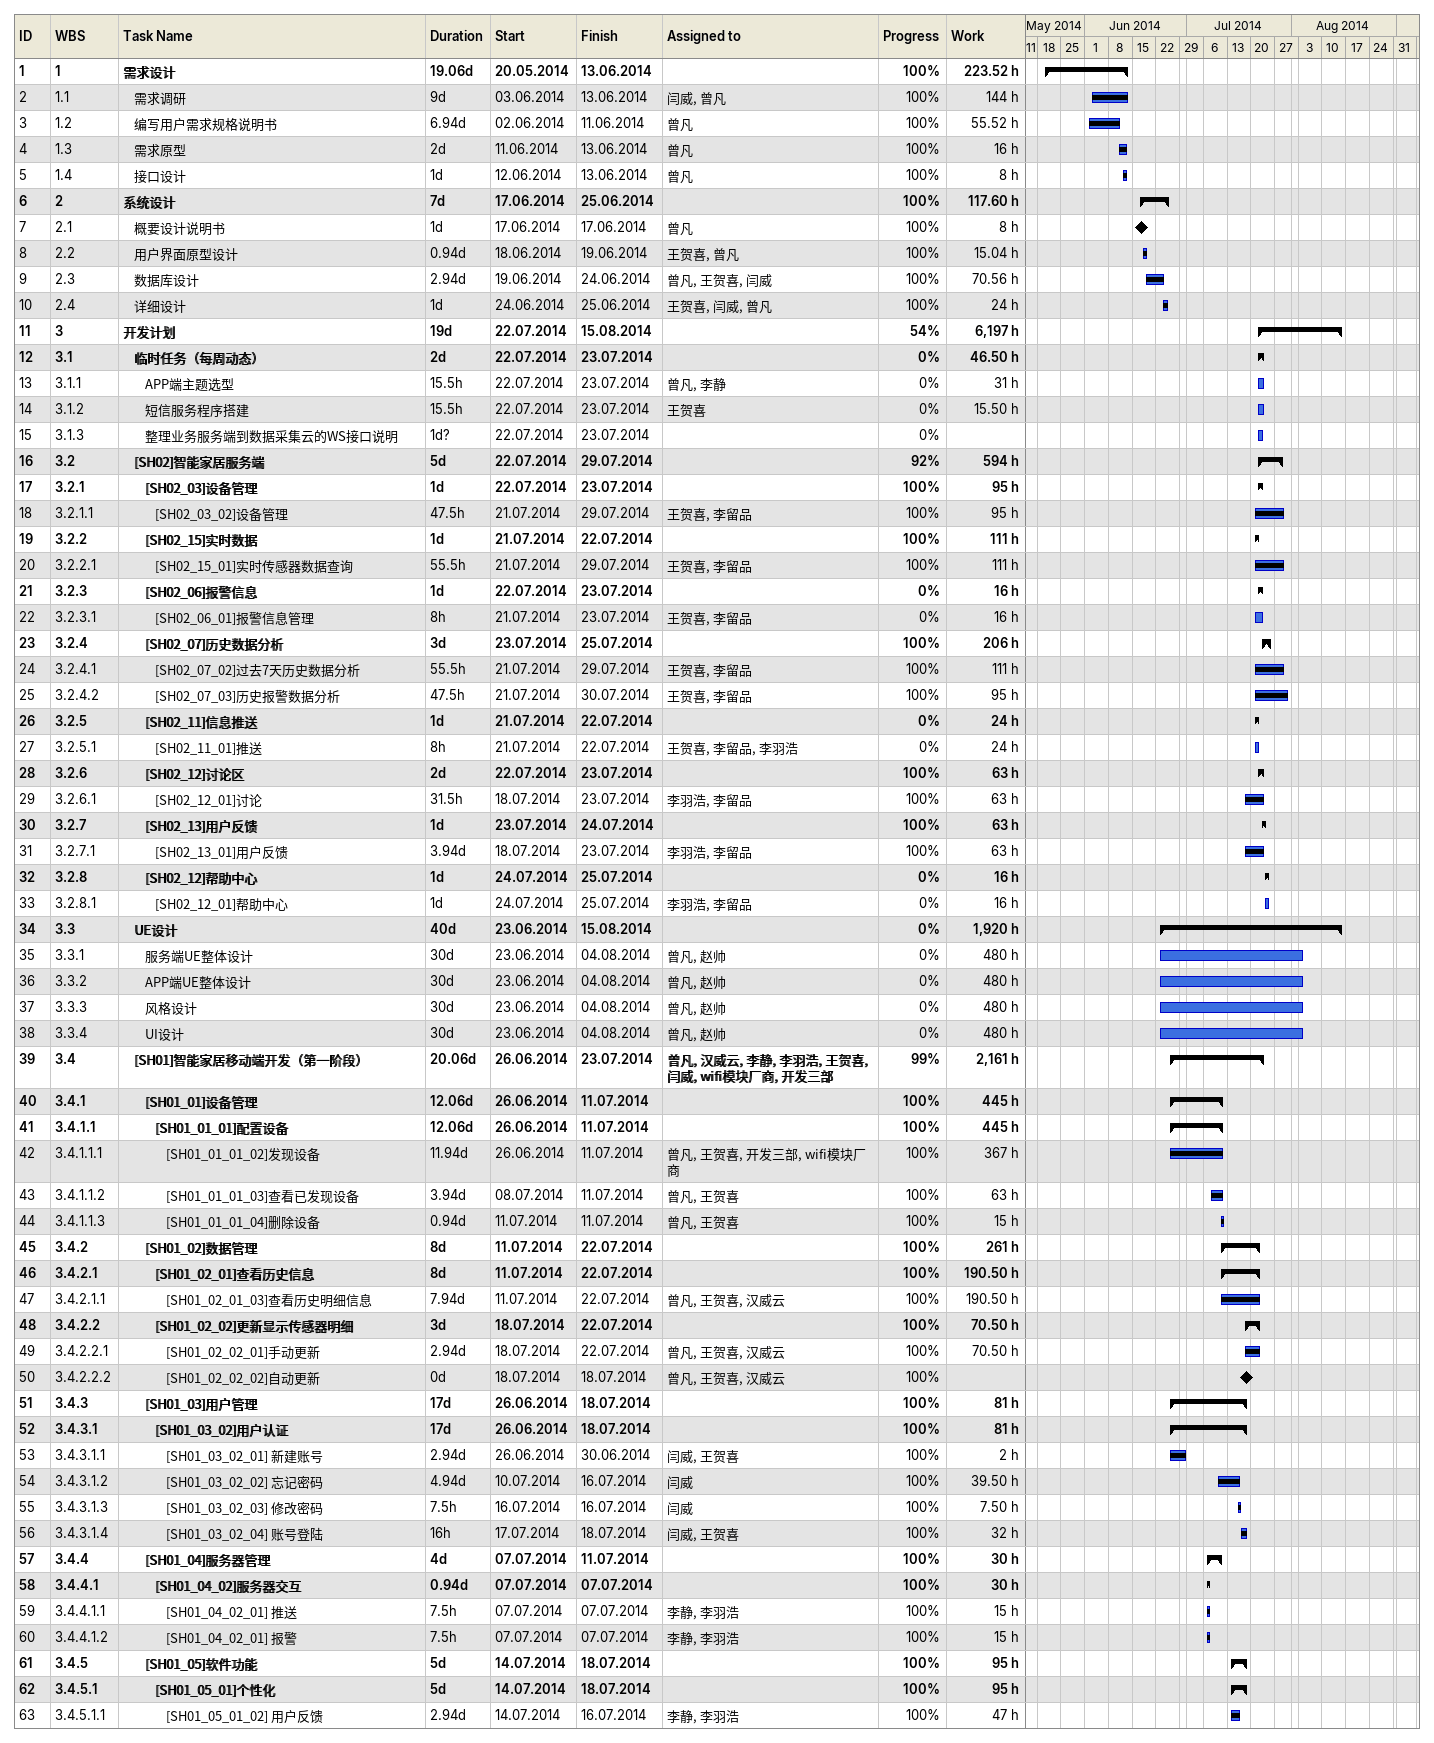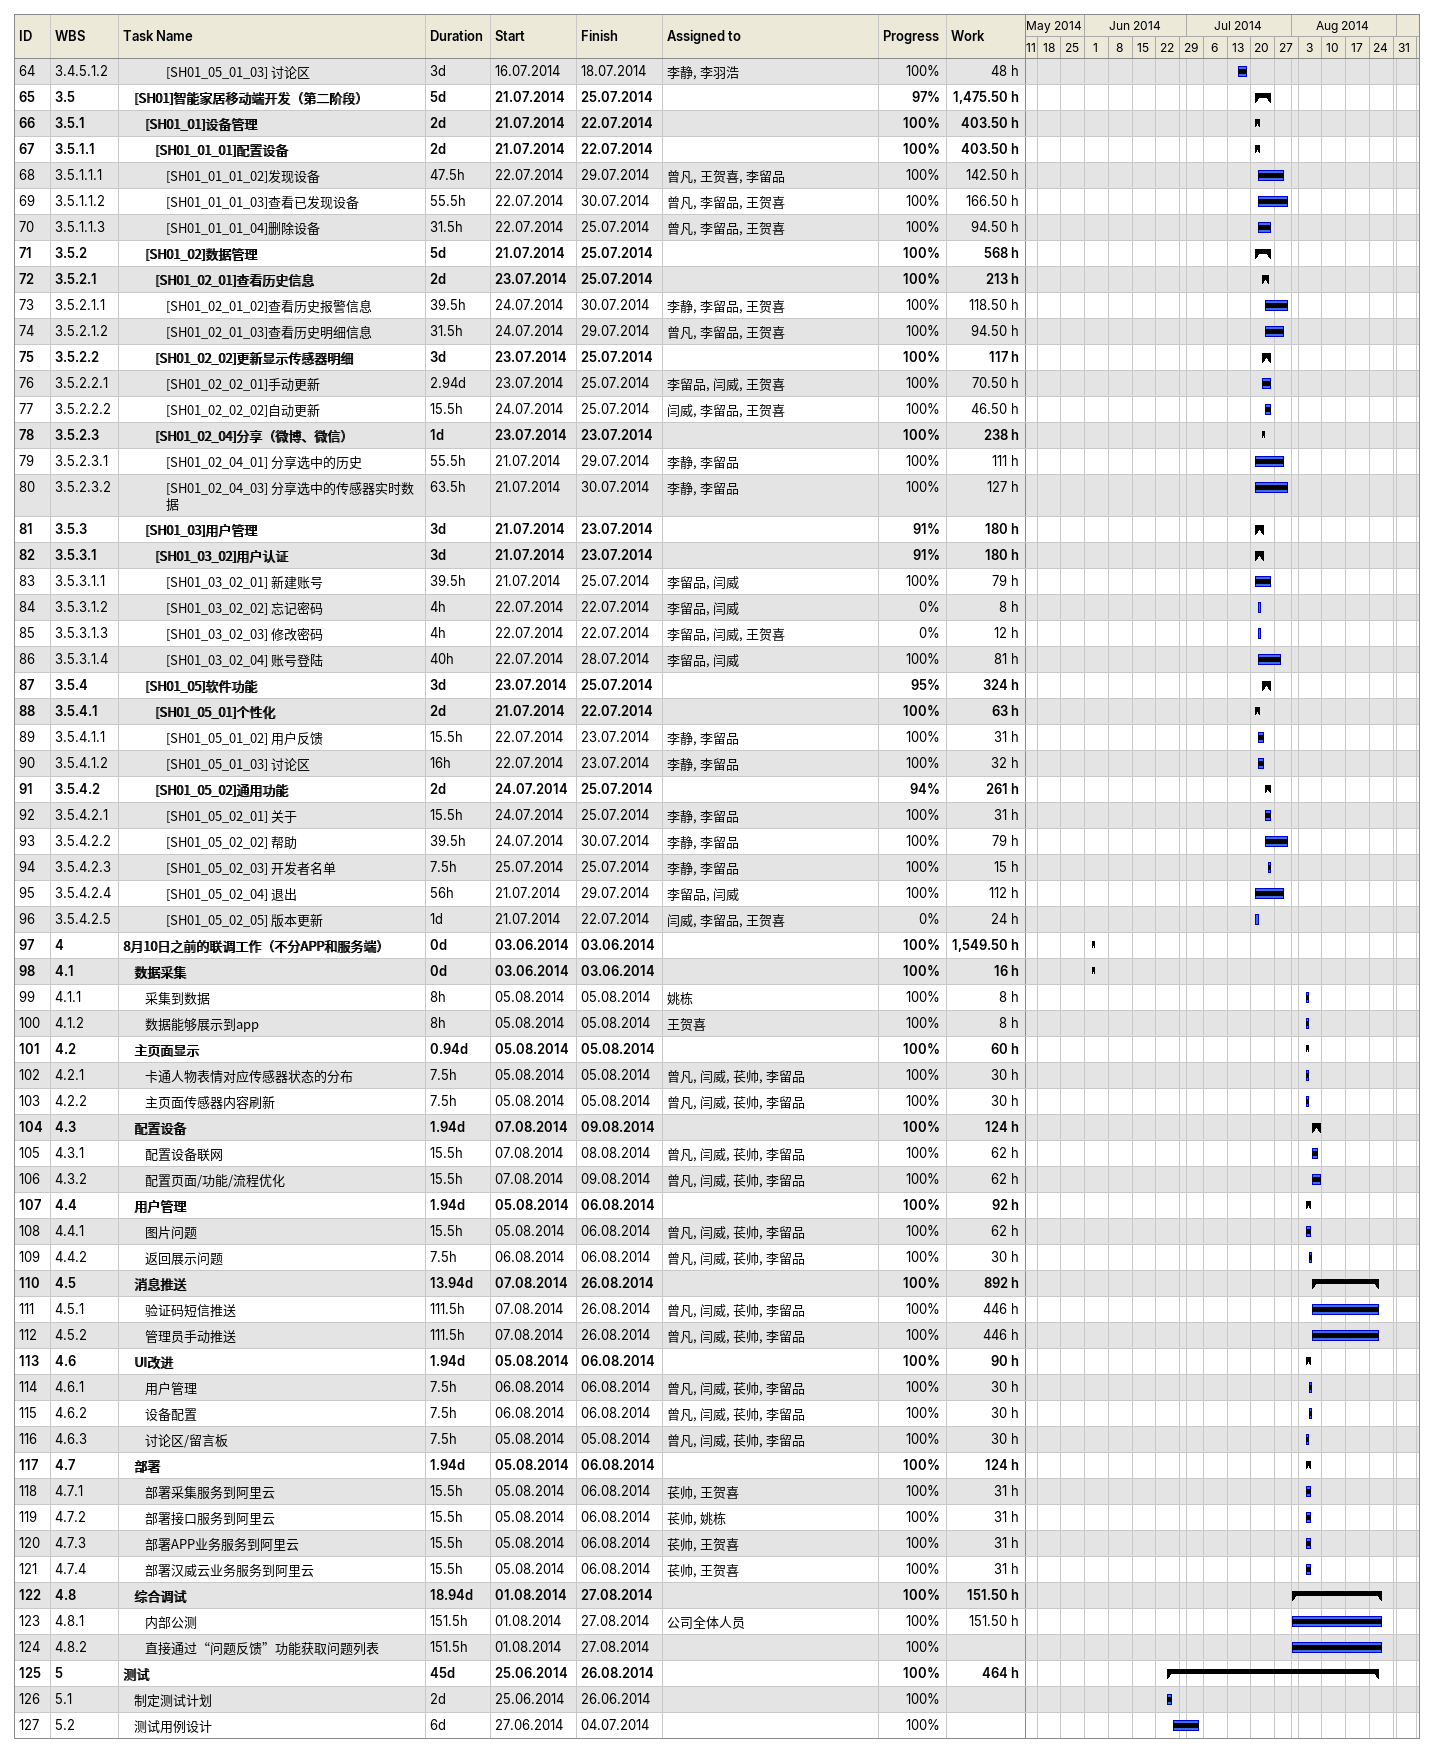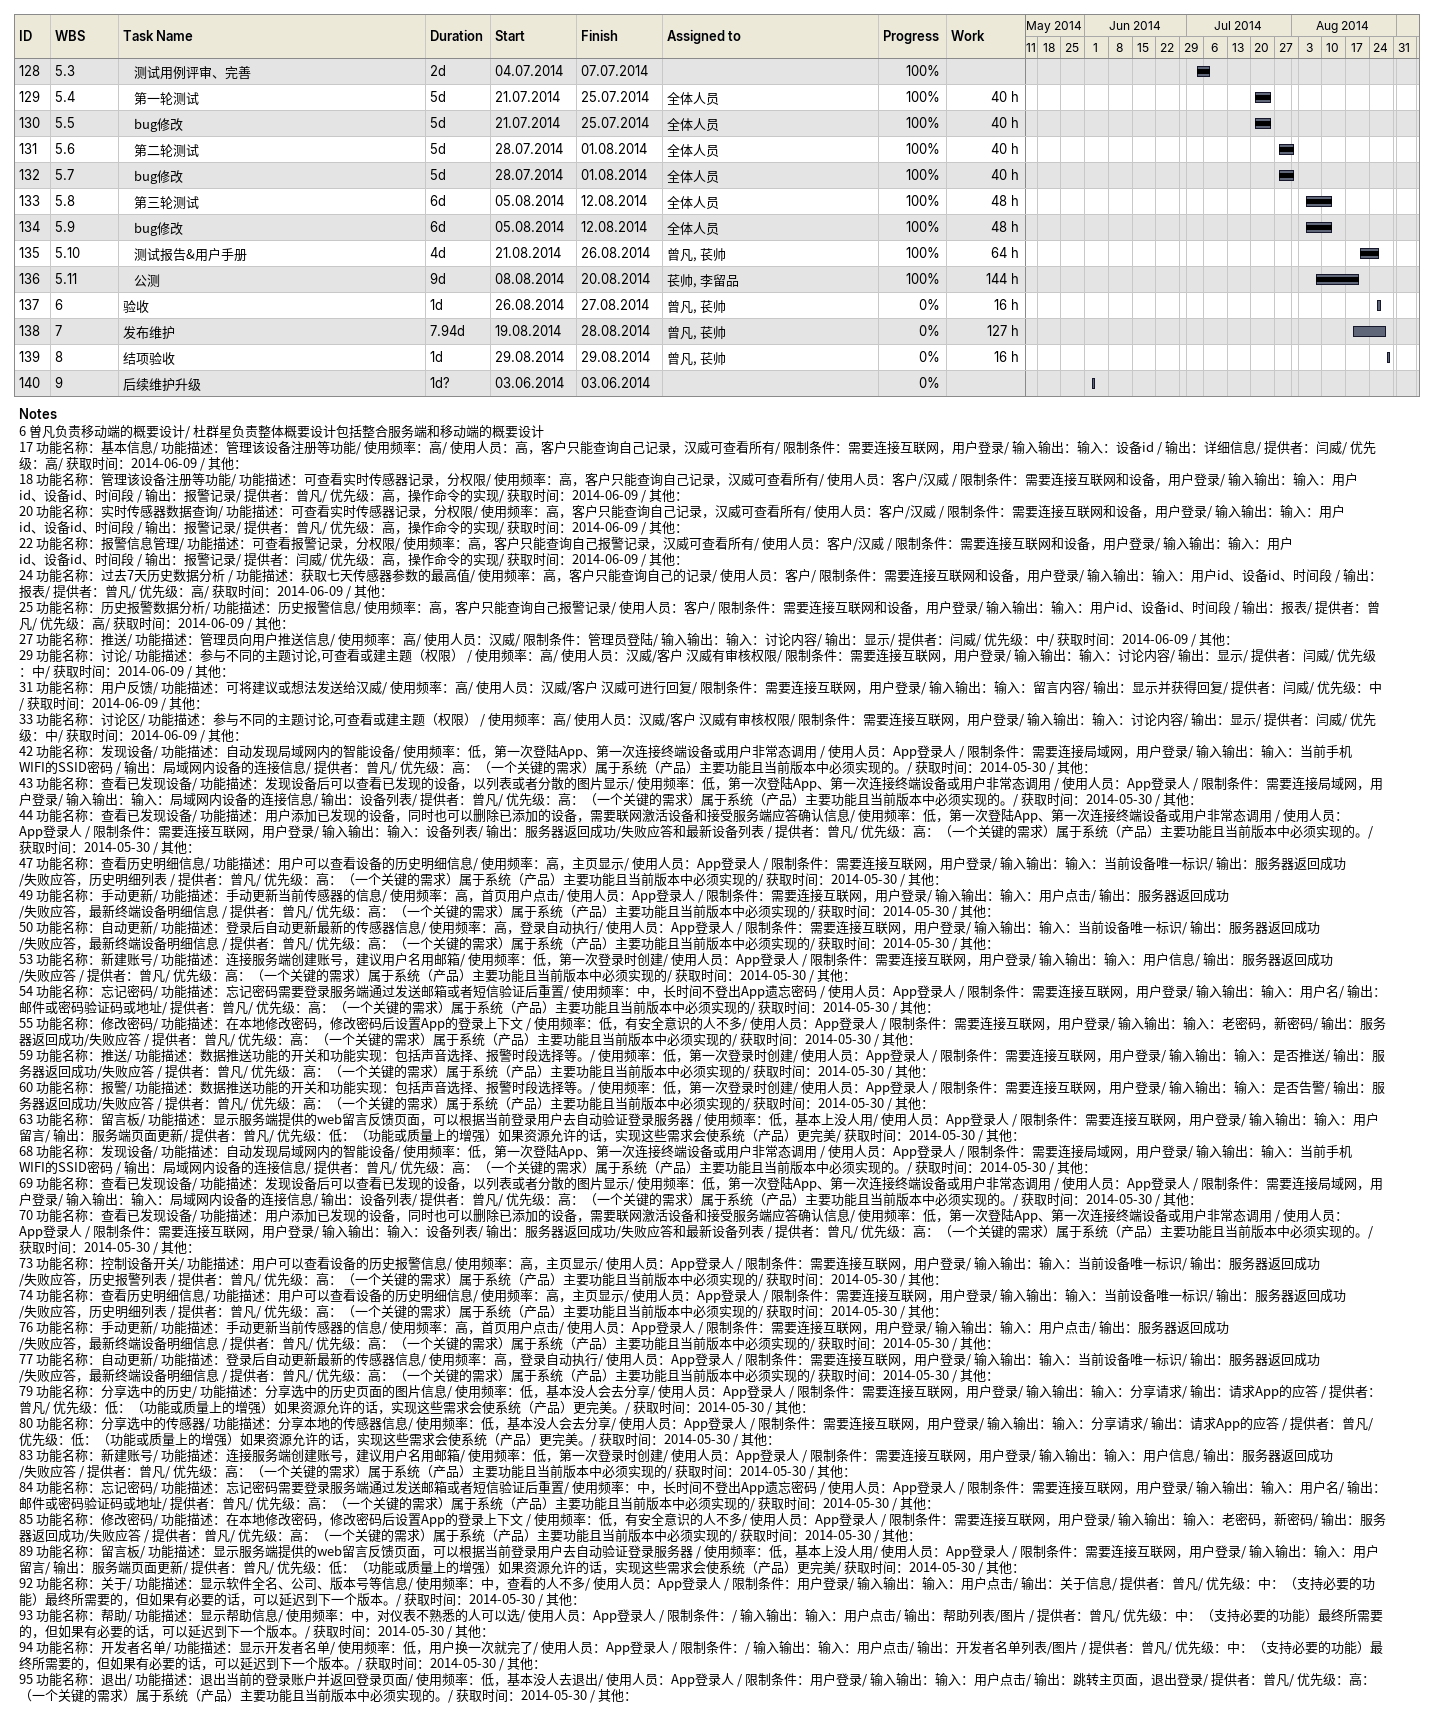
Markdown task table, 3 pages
| ID | WBS | Task | Duration | Start | Finish | Resources | % complete | Work (h) |
|---|---|---|---|---|---|---|---|---|
| 1 | 1 | **需求设计** | 19.06d | 2014-05-20 | 2014-06-13 |  | 100 | 223.52 |
| 2 | 1.1 | 需求调研 | 9d | 2014-06-03 | 2014-06-13 | 闫威, 曾凡 | 100 | 144 |
| 3 | 1.2 | 编写用户需求规格说明书 | 6.94d | 2014-06-02 | 2014-06-11 | 曾凡 | 100 | 55.52 |
| 4 | 1.3 | 需求原型 | 2d | 2014-06-11 | 2014-06-13 | 曾凡 | 100 | 16 |
| 5 | 1.4 | 接口设计 | 1d | 2014-06-12 | 2014-06-13 | 曾凡 | 100 | 8 |
| 6 | 2 | **系统设计** | 7d | 2014-06-17 | 2014-06-25 |  | 100 | 117.60 |
| 7 | 2.1 | 概要设计说明书 | 1d | 2014-06-17 | 2014-06-17 | 曾凡 | 100 | 8 |
| 8 | 2.2 | 用户界面原型设计 | 0.94d | 2014-06-18 | 2014-06-19 | 王贺喜, 曾凡 | 100 | 15.04 |
| 9 | 2.3 | 数据库设计 | 2.94d | 2014-06-19 | 2014-06-24 | 曾凡, 王贺喜, 闫威 | 100 | 70.56 |
| 10 | 2.4 | 详细设计 | 1d | 2014-06-24 | 2014-06-25 | 王贺喜, 闫威, 曾凡 | 100 | 24 |
| 11 | 3 | **开发计划** | 19d | 2014-07-22 | 2014-08-15 |  | 54 | 6197 |
| 12 | 3.1 | **临时任务（每周动态）** | 2d | 2014-07-22 | 2014-07-23 |  | 0 | 46.50 |
| 13 | 3.1.1 | APP端主题选型 | 15.5h | 2014-07-22 | 2014-07-23 | 曾凡, 李静 | 0 | 31 |
| 14 | 3.1.2 | 短信服务程序搭建 | 15.5h | 2014-07-22 | 2014-07-23 | 王贺喜 | 0 | 15.50 |
| 15 | 3.1.3 | 整理业务服务端到数据采集云的WS接口说明 | 1d? | 2014-07-22 | 2014-07-23 |  | 0 |  |
| 16 | 3.2 | **[SH02]智能家居服务端** | 5d | 2014-07-22 | 2014-07-29 |  | 92 | 594 |
| 17 | 3.2.1 | **[SH02_03]设备管理** | 1d | 2014-07-22 | 2014-07-23 |  | 100 | 95 |
| 18 | 3.2.1.1 | [SH02_03_02]设备管理 | 47.5h | 2014-07-21 | 2014-07-29 | 王贺喜, 李留品 | 100 | 95 |
| 19 | 3.2.2 | **[SH02_15]实时数据** | 1d | 2014-07-21 | 2014-07-22 |  | 100 | 111 |
| 20 | 3.2.2.1 | [SH02_15_01]实时传感器数据查询 | 55.5h | 2014-07-21 | 2014-07-29 | 王贺喜, 李留品 | 100 | 111 |
| 21 | 3.2.3 | **[SH02_06]报警信息** | 1d | 2014-07-22 | 2014-07-23 |  | 0 | 16 |
| 22 | 3.2.3.1 | [SH02_06_01]报警信息管理 | 8h | 2014-07-21 | 2014-07-23 | 王贺喜, 李留品 | 0 | 16 |
| 23 | 3.2.4 | **[SH02_07]历史数据分析** | 3d | 2014-07-23 | 2014-07-25 |  | 100 | 206 |
| 24 | 3.2.4.1 | [SH02_07_02]过去7天历史数据分析 | 55.5h | 2014-07-21 | 2014-07-29 | 王贺喜, 李留品 | 100 | 111 |
| 25 | 3.2.4.2 | [SH02_07_03]历史报警数据分析 | 47.5h | 2014-07-21 | 2014-07-30 | 王贺喜, 李留品 | 100 | 95 |
| 26 | 3.2.5 | **[SH02_11]信息推送** | 1d | 2014-07-21 | 2014-07-22 |  | 0 | 24 |
| 27 | 3.2.5.1 | [SH02_11_01]推送 | 8h | 2014-07-21 | 2014-07-22 | 王贺喜, 李留品, 李羽浩 | 0 | 24 |
| 28 | 3.2.6 | **[SH02_12]讨论区** | 2d | 2014-07-22 | 2014-07-23 |  | 100 | 63 |
| 29 | 3.2.6.1 | [SH02_12_01]讨论 | 31.5h | 2014-07-18 | 2014-07-23 | 李羽浩, 李留品 | 100 | 63 |
| 30 | 3.2.7 | **[SH02_13]用户反馈** | 1d | 2014-07-23 | 2014-07-24 |  | 100 | 63 |
| 31 | 3.2.7.1 | [SH02_13_01]用户反馈 | 3.94d | 2014-07-18 | 2014-07-23 | 李羽浩, 李留品 | 100 | 63 |
| 32 | 3.2.8 | **[SH02_12]帮助中心** | 1d | 2014-07-24 | 2014-07-25 |  | 0 | 16 |
| 33 | 3.2.8.1 | [SH02_12_01]帮助中心 | 1d | 2014-07-24 | 2014-07-25 | 李羽浩, 李留品 | 0 | 16 |
| 34 | 3.3 | **UE设计** | 40d | 2014-06-23 | 2014-08-15 |  | 0 | 1920 |
| 35 | 3.3.1 | 服务端UE整体设计 | 30d | 2014-06-23 | 2014-08-04 | 曾凡, 赵帅 | 0 | 480 |
| 36 | 3.3.2 | APP端UE整体设计 | 30d | 2014-06-23 | 2014-08-04 | 曾凡, 赵帅 | 0 | 480 |
| 37 | 3.3.3 | 风格设计 | 30d | 2014-06-23 | 2014-08-04 | 曾凡, 赵帅 | 0 | 480 |
| 38 | 3.3.4 | UI设计 | 30d | 2014-06-23 | 2014-08-04 | 曾凡, 赵帅 | 0 | 480 |
| 39 | 3.4 | **[SH01]智能家居移动端开发（第一阶段）** | 20.06d | 2014-06-26 | 2014-07-23 | 曾凡, 汉威云, 李静, 李羽浩, 王贺喜, 闫威, wifi模块厂商, 开发三部 | 99 | 2161 |
| 40 | 3.4.1 | **[SH01_01]设备管理** | 12.06d | 2014-06-26 | 2014-07-11 |  | 100 | 445 |
| 41 | 3.4.1.1 | **[SH01_01_01]配置设备** | 12.06d | 2014-06-26 | 2014-07-11 |  | 100 | 445 |
| 42 | 3.4.1.1.1 | [SH01_01_01_02]发现设备 | 11.94d | 2014-06-26 | 2014-07-11 | 曾凡, 王贺喜, 开发三部, wifi模块厂商 | 100 | 367 |
| 43 | 3.4.1.1.2 | [SH01_01_01_03]查看已发现设备 | 3.94d | 2014-07-08 | 2014-07-11 | 曾凡, 王贺喜 | 100 | 63 |
| 44 | 3.4.1.1.3 | [SH01_01_01_04]删除设备 | 0.94d | 2014-07-11 | 2014-07-11 | 曾凡, 王贺喜 | 100 | 15 |
| 45 | 3.4.2 | **[SH01_02]数据管理** | 8d | 2014-07-11 | 2014-07-22 |  | 100 | 261 |
| 46 | 3.4.2.1 | **[SH01_02_01]查看历史信息** | 8d | 2014-07-11 | 2014-07-22 |  | 100 | 190.50 |
| 47 | 3.4.2.1.1 | [SH01_02_01_03]查看历史明细信息 | 7.94d | 2014-07-11 | 2014-07-22 | 曾凡, 王贺喜, 汉威云 | 100 | 190.50 |
| 48 | 3.4.2.2 | **[SH01_02_02]更新显示传感器明细** | 3d | 2014-07-18 | 2014-07-22 |  | 100 | 70.50 |
| 49 | 3.4.2.2.1 | [SH01_02_02_01]手动更新 | 2.94d | 2014-07-18 | 2014-07-22 | 曾凡, 王贺喜, 汉威云 | 100 | 70.50 |
| 50 | 3.4.2.2.2 | [SH01_02_02_02]自动更新 | 0d | 2014-07-18 | 2014-07-18 | 曾凡, 王贺喜, 汉威云 | 100 |  |
| 51 | 3.4.3 | **[SH01_03]用户管理** | 17d | 2014-06-26 | 2014-07-18 |  | 100 | 81 |
| 52 | 3.4.3.1 | **[SH01_03_02]用户认证** | 17d | 2014-06-26 | 2014-07-18 |  | 100 | 81 |
| 53 | 3.4.3.1.1 | [SH01_03_02_01] 新建账号 | 2.94d | 2014-06-26 | 2014-06-30 | 闫威, 王贺喜 | 100 | 2 |
| 54 | 3.4.3.1.2 | [SH01_03_02_02] 忘记密码 | 4.94d | 2014-07-10 | 2014-07-16 | 闫威 | 100 | 39.50 |
| 55 | 3.4.3.1.3 | [SH01_03_02_03] 修改密码 | 7.5h | 2014-07-16 | 2014-07-16 | 闫威 | 100 | 7.50 |
| 56 | 3.4.3.1.4 | [SH01_03_02_04] 账号登陆 | 16h | 2014-07-17 | 2014-07-18 | 闫威, 王贺喜 | 100 | 32 |
| 57 | 3.4.4 | **[SH01_04]服务器管理** | 4d | 2014-07-07 | 2014-07-11 |  | 100 | 30 |
| 58 | 3.4.4.1 | **[SH01_04_02]服务器交互** | 0.94d | 2014-07-07 | 2014-07-07 |  | 100 | 30 |
| 59 | 3.4.4.1.1 | [SH01_04_02_01] 推送 | 7.5h | 2014-07-07 | 2014-07-07 | 李静, 李羽浩 | 100 | 15 |
| 60 | 3.4.4.1.2 | [SH01_04_02_01] 报警 | 7.5h | 2014-07-07 | 2014-07-07 | 李静, 李羽浩 | 100 | 15 |
| 61 | 3.4.5 | **[SH01_05]软件功能** | 5d | 2014-07-14 | 2014-07-18 |  | 100 | 95 |
| 62 | 3.4.5.1 | **[SH01_05_01]个性化** | 5d | 2014-07-14 | 2014-07-18 |  | 100 | 95 |
| 63 | 3.4.5.1.1 | [SH01_05_01_02] 用户反馈 | 2.94d | 2014-07-14 | 2014-07-16 | 李静, 李羽浩 | 100 | 47 |
| 64 | 3.4.5.1.2 | [SH01_05_01_03] 讨论区 | 3d | 2014-07-16 | 2014-07-18 | 李静, 李羽浩 | 100 | 48 |
| 65 | 3.5 | **[SH01]智能家居移动端开发（第二阶段）** | 5d | 2014-07-21 | 2014-07-25 |  | 97 | 1475.50 |
| 66 | 3.5.1 | **[SH01_01]设备管理** | 2d | 2014-07-21 | 2014-07-22 |  | 100 | 403.50 |
| 67 | 3.5.1.1 | **[SH01_01_01]配置设备** | 2d | 2014-07-21 | 2014-07-22 |  | 100 | 403.50 |
| 68 | 3.5.1.1.1 | [SH01_01_01_02]发现设备 | 47.5h | 2014-07-22 | 2014-07-29 | 曾凡, 王贺喜, 李留品 | 100 | 142.50 |
| 69 | 3.5.1.1.2 | [SH01_01_01_03]查看已发现设备 | 55.5h | 2014-07-22 | 2014-07-30 | 曾凡, 李留品, 王贺喜 | 100 | 166.50 |
| 70 | 3.5.1.1.3 | [SH01_01_01_04]删除设备 | 31.5h | 2014-07-22 | 2014-07-25 | 曾凡, 李留品, 王贺喜 | 100 | 94.50 |
| 71 | 3.5.2 | **[SH01_02]数据管理** | 5d | 2014-07-21 | 2014-07-25 |  | 100 | 568 |
| 72 | 3.5.2.1 | **[SH01_02_01]查看历史信息** | 2d | 2014-07-23 | 2014-07-25 |  | 100 | 213 |
| 73 | 3.5.2.1.1 | [SH01_02_01_02]查看历史报警信息 | 39.5h | 2014-07-24 | 2014-07-30 | 李静, 李留品, 王贺喜 | 100 | 118.50 |
| 74 | 3.5.2.1.2 | [SH01_02_01_03]查看历史明细信息 | 31.5h | 2014-07-24 | 2014-07-29 | 曾凡, 李留品, 王贺喜 | 100 | 94.50 |
| 75 | 3.5.2.2 | **[SH01_02_02]更新显示传感器明细** | 3d | 2014-07-23 | 2014-07-25 |  | 100 | 117 |
| 76 | 3.5.2.2.1 | [SH01_02_02_01]手动更新 | 2.94d | 2014-07-23 | 2014-07-25 | 李留品, 闫威, 王贺喜 | 100 | 70.50 |
| 77 | 3.5.2.2.2 | [SH01_02_02_02]自动更新 | 15.5h | 2014-07-24 | 2014-07-25 | 闫威, 李留品, 王贺喜 | 100 | 46.50 |
| 78 | 3.5.2.3 | **[SH01_02_04]分享（微博、微信）** | 1d | 2014-07-23 | 2014-07-23 |  | 100 | 238 |
| 79 | 3.5.2.3.1 | [SH01_02_04_01] 分享选中的历史 | 55.5h | 2014-07-21 | 2014-07-29 | 李静, 李留品 | 100 | 111 |
| 80 | 3.5.2.3.2 | [SH01_02_04_03] 分享选中的传感器实时数据 | 63.5h | 2014-07-21 | 2014-07-30 | 李静, 李留品 | 100 | 127 |
| 81 | 3.5.3 | **[SH01_03]用户管理** | 3d | 2014-07-21 | 2014-07-23 |  | 91 | 180 |
| 82 | 3.5.3.1 | **[SH01_03_02]用户认证** | 3d | 2014-07-21 | 2014-07-23 |  | 91 | 180 |
| 83 | 3.5.3.1.1 | [SH01_03_02_01] 新建账号 | 39.5h | 2014-07-21 | 2014-07-25 | 李留品, 闫威 | 100 | 79 |
| 84 | 3.5.3.1.2 | [SH01_03_02_02] 忘记密码 | 4h | 2014-07-22 | 2014-07-22 | 李留品, 闫威 | 0 | 8 |
| 85 | 3.5.3.1.3 | [SH01_03_02_03] 修改密码 | 4h | 2014-07-22 | 2014-07-22 | 李留品, 闫威, 王贺喜 | 0 | 12 |
| 86 | 3.5.3.1.4 | [SH01_03_02_04] 账号登陆 | 40h | 2014-07-22 | 2014-07-28 | 李留品, 闫威 | 100 | 81 |
| 87 | 3.5.4 | **[SH01_05]软件功能** | 3d | 2014-07-23 | 2014-07-25 |  | 95 | 324 |
| 88 | 3.5.4.1 | **[SH01_05_01]个性化** | 2d | 2014-07-21 | 2014-07-22 |  | 100 | 63 |
| 89 | 3.5.4.1.1 | [SH01_05_01_02] 用户反馈 | 15.5h | 2014-07-22 | 2014-07-23 | 李静, 李留品 | 100 | 31 |
| 90 | 3.5.4.1.2 | [SH01_05_01_03] 讨论区 | 16h | 2014-07-22 | 2014-07-23 | 李静, 李留品 | 100 | 32 |
| 91 | 3.5.4.2 | **[SH01_05_02]通用功能** | 2d | 2014-07-24 | 2014-07-25 |  | 94 | 261 |
| 92 | 3.5.4.2.1 | [SH01_05_02_01] 关于 | 15.5h | 2014-07-24 | 2014-07-25 | 李静, 李留品 | 100 | 31 |
| 93 | 3.5.4.2.2 | [SH01_05_02_02] 帮助 | 39.5h | 2014-07-24 | 2014-07-30 | 李静, 李留品 | 100 | 79 |
| 94 | 3.5.4.2.3 | [SH01_05_02_03] 开发者名单 | 7.5h | 2014-07-25 | 2014-07-25 | 李静, 李留品 | 100 | 15 |
| 95 | 3.5.4.2.4 | [SH01_05_02_04] 退出 | 56h | 2014-07-21 | 2014-07-29 | 李留品, 闫威 | 100 | 112 |
| 96 | 3.5.4.2.5 | [SH01_05_02_05] 版本更新 | 1d | 2014-07-21 | 2014-07-22 | 闫威, 李留品, 王贺喜 | 0 | 24 |
| 97 | 4 | **8月10日之前的联调工作（不分APP和服务端）** | 0d | 2014-06-03 | 2014-06-03 |  | 100 | 1549.50 |
| 98 | 4.1 | **数据采集** | 0d | 2014-06-03 | 2014-06-03 |  | 100 | 16 |
| 99 | 4.1.1 | 采集到数据 | 8h | 2014-08-05 | 2014-08-05 | 姚栋 | 100 | 8 |
| 100 | 4.1.2 | 数据能够展示到app | 8h | 2014-08-05 | 2014-08-05 | 王贺喜 | 100 | 8 |
| 101 | 4.2 | **主页面显示** | 0.94d | 2014-08-05 | 2014-08-05 |  | 100 | 60 |
| 102 | 4.2.1 | 卡通人物表情对应传感器状态的分布 | 7.5h | 2014-08-05 | 2014-08-05 | 曾凡, 闫威, 苌帅, 李留品 | 100 | 30 |
| 103 | 4.2.2 | 主页面传感器内容刷新 | 7.5h | 2014-08-05 | 2014-08-05 | 曾凡, 闫威, 苌帅, 李留品 | 100 | 30 |
| 104 | 4.3 | **配置设备** | 1.94d | 2014-08-07 | 2014-08-09 |  | 100 | 124 |
| 105 | 4.3.1 | 配置设备联网 | 15.5h | 2014-08-07 | 2014-08-08 | 曾凡, 闫威, 苌帅, 李留品 | 100 | 62 |
| 106 | 4.3.2 | 配置页面/功能/流程优化 | 15.5h | 2014-08-07 | 2014-08-09 | 曾凡, 闫威, 苌帅, 李留品 | 100 | 62 |
| 107 | 4.4 | **用户管理** | 1.94d | 2014-08-05 | 2014-08-06 |  | 100 | 92 |
| 108 | 4.4.1 | 图片问题 | 15.5h | 2014-08-05 | 2014-08-06 | 曾凡, 闫威, 苌帅, 李留品 | 100 | 62 |
| 109 | 4.4.2 | 返回展示问题 | 7.5h | 2014-08-06 | 2014-08-06 | 曾凡, 闫威, 苌帅, 李留品 | 100 | 30 |
| 110 | 4.5 | **消息推送** | 13.94d | 2014-08-07 | 2014-08-26 |  | 100 | 892 |
| 111 | 4.5.1 | 验证码短信推送 | 111.5h | 2014-08-07 | 2014-08-26 | 曾凡, 闫威, 苌帅, 李留品 | 100 | 446 |
| 112 | 4.5.2 | 管理员手动推送 | 111.5h | 2014-08-07 | 2014-08-26 | 曾凡, 闫威, 苌帅, 李留品 | 100 | 446 |
| 113 | 4.6 | **UI改进** | 1.94d | 2014-08-05 | 2014-08-06 |  | 100 | 90 |
| 114 | 4.6.1 | 用户管理 | 7.5h | 2014-08-06 | 2014-08-06 | 曾凡, 闫威, 苌帅, 李留品 | 100 | 30 |
| 115 | 4.6.2 | 设备配置 | 7.5h | 2014-08-06 | 2014-08-06 | 曾凡, 闫威, 苌帅, 李留品 | 100 | 30 |
| 116 | 4.6.3 | 讨论区/留言板 | 7.5h | 2014-08-05 | 2014-08-05 | 曾凡, 闫威, 苌帅, 李留品 | 100 | 30 |
| 117 | 4.7 | **部署** | 1.94d | 2014-08-05 | 2014-08-06 |  | 100 | 124 |
| 118 | 4.7.1 | 部署采集服务到阿里云 | 15.5h | 2014-08-05 | 2014-08-06 | 苌帅, 王贺喜 | 100 | 31 |
| 119 | 4.7.2 | 部署接口服务到阿里云 | 15.5h | 2014-08-05 | 2014-08-06 | 苌帅, 姚栋 | 100 | 31 |
| 120 | 4.7.3 | 部署APP业务服务到阿里云 | 15.5h | 2014-08-05 | 2014-08-06 | 苌帅, 王贺喜 | 100 | 31 |
| 121 | 4.7.4 | 部署汉威云业务服务到阿里云 | 15.5h | 2014-08-05 | 2014-08-06 | 苌帅, 王贺喜 | 100 | 31 |
| 122 | 4.8 | **综合调试** | 18.94d | 2014-08-01 | 2014-08-27 |  | 100 | 151.50 |
| 123 | 4.8.1 | 内部公测 | 151.5h | 2014-08-01 | 2014-08-27 | 公司全体人员 | 100 | 151.50 |
| 124 | 4.8.2 | 直接通过“问题反馈”功能获取问题列表 | 151.5h | 2014-08-01 | 2014-08-27 |  | 100 |  |
| 125 | 5 | **测试** | 45d | 2014-06-25 | 2014-08-26 |  | 100 | 464 |
| 126 | 5.1 | 制定测试计划 | 2d | 2014-06-25 | 2014-06-26 |  | 100 |  |
| 127 | 5.2 | 测试用例设计 | 6d | 2014-06-27 | 2014-07-04 |  | 100 |  |
| 128 | 5.3 | 测试用例评审、完善 | 2d | 2014-07-04 | 2014-07-07 |  | 100 |  |
| 129 | 5.4 | 第一轮测试 | 5d | 2014-07-21 | 2014-07-25 | 全体人员 | 100 | 40 |
| 130 | 5.5 | bug修改 | 5d | 2014-07-21 | 2014-07-25 | 全体人员 | 100 | 40 |
| 131 | 5.6 | 第二轮测试 | 5d | 2014-07-28 | 2014-08-01 | 全体人员 | 100 | 40 |
| 132 | 5.7 | bug修改 | 5d | 2014-07-28 | 2014-08-01 | 全体人员 | 100 | 40 |
| 133 | 5.8 | 第三轮测试 | 6d | 2014-08-05 | 2014-08-12 | 全体人员 | 100 | 48 |
| 134 | 5.9 | bug修改 | 6d | 2014-08-05 | 2014-08-12 | 全体人员 | 100 | 48 |
| 135 | 5.10 | 测试报告&用户手册 | 4d | 2014-08-21 | 2014-08-26 | 曾凡, 苌帅 | 100 | 64 |
| 136 | 5.11 | 公测 | 9d | 2014-08-08 | 2014-08-20 | 苌帅, 李留品 | 100 | 144 |
| 137 | 6 | 验收 | 1d | 2014-08-26 | 2014-08-27 | 曾凡, 苌帅 | 0 | 16 |
| 138 | 7 | 发布维护 | 7.94d | 2014-08-19 | 2014-08-28 | 曾凡, 苌帅 | 0 | 127 |
| 139 | 8 | 结项验收 | 1d | 2014-08-29 | 2014-08-29 | 曾凡, 苌帅 | 0 | 16 |
| 140 | 9 | 后续维护升级 | 1d? | 2014-06-03 | 2014-06-03 |  | 0 |  |

Notes
- 6: 曽凡负责移动端的概要设计 / 杜群星负责整体概要设计包括整合服务端和移动端的概要设计
- 17: 功能名称：基本信息 / 功能描述：管理该设备注册等功能 / 使用频率：高 / 使用人员：高，客户只能查询自己记录，汉威可查看所有 / 限制条件：需要连接互联网，用户登录 / 输入输出：输入：设备id / 输出：详细信息 / 提供者：闫威 / 优先级：高 / 获取时间：2014-06-09 / 其他：
- 18: 功能名称：管理该设备注册等功能 / 功能描述：可查看实时传感器记录，分权限 / 使用频率：高，客户只能查询自己记录，汉威可查看所有 / 使用人员：客户/汉威 / 限制条件：需要连接互联网和设备，用户登录 / 输入输出：输入：用户id、设备id、时间段 / 输出：报警记录 / 提供者：曾凡 / 优先级：高，操作命令的实现 / 获取时间：2014-06-09 / 其他：
- 20: 功能名称：实时传感器数据查询 / 功能描述：可查看实时传感器记录，分权限 / 使用频率：高，客户只能查询自己记录，汉威可查看所有 / 使用人员：客户/汉威 / 限制条件：需要连接互联网和设备，用户登录 / 输入输出：输入：用户id、设备id、时间段 / 输出：报警记录 / 提供者：曾凡 / 优先级：高，操作命令的实现 / 获取时间：2014-06-09 / 其他：
- 22: 功能名称：报警信息管理 / 功能描述：可查看报警记录，分权限 / 使用频率：高，客户只能查询自己报警记录，汉威可查看所有 / 使用人员：客户/汉威 / 限制条件：需要连接互联网和设备，用户登录 / 输入输出：输入：用户id、设备id、时间段 / 输出：报警记录 / 提供者：闫威 / 优先级：高，操作命令的实现 / 获取时间：2014-06-09 / 其他：
- 24: 功能名称：过去7天历史数据分析 / 功能描述：获取七天传感器参数的最高值 / 使用频率：高，客户只能查询自己的记录 / 使用人员：客户 / 限制条件：需要连接互联网和设备，用户登录 / 输入输出：输入：用户id、设备id、时间段 / 输出：报表 / 提供者：曾凡 / 优先级：高 / 获取时间：2014-06-09 / 其他：
- 25: 功能名称：历史报警数据分析 / 功能描述：历史报警信息 / 使用频率：高，客户只能查询自己报警记录 / 使用人员：客户 / 限制条件：需要连接互联网和设备，用户登录 / 输入输出：输入：用户id、设备id、时间段 / 输出：报表 / 提供者：曾凡 / 优先级：高 / 获取时间：2014-06-09 / 其他：
- 27: 功能名称：推送 / 功能描述：管理员向用户推送信息 / 使用频率：高 / 使用人员：汉威 / 限制条件：管理员登陆 / 输入输出：输入：讨论内容 / 输出：显示 / 提供者：闫威 / 优先级：中 / 获取时间：2014-06-09 / 其他：
- 29: 功能名称：讨论 / 功能描述：参与不同的主题讨论,可查看或建主题（权限） / 使用频率：高 / 使用人员：汉威/客户 汉威有审核权限 / 限制条件：需要连接互联网，用户登录 / 输入输出：输入：讨论内容 / 输出：显示 / 提供者：闫威 / 优先级：中 / 获取时间：2014-06-09 / 其他：
- 31: 功能名称：用户反馈 / 功能描述：可将建议或想法发送给汉威 / 使用频率：高 / 使用人员：汉威/客户 汉威可进行回复 / 限制条件：需要连接互联网，用户登录 / 输入输出：输入：留言内容 / 输出：显示并获得回复 / 提供者：闫威 / 优先级：中 / 获取时间：2014-06-09 / 其他：
- 33: 功能名称：讨论区 / 功能描述：参与不同的主题讨论,可查看或建主题（权限） / 使用频率：高 / 使用人员：汉威/客户 汉威有审核权限 / 限制条件：需要连接互联网，用户登录 / 输入输出：输入：讨论内容 / 输出：显示 / 提供者：闫威 / 优先级：中 / 获取时间：2014-06-09 / 其他：
- 42: 功能名称：发现设备 / 功能描述：自动发现局域网内的智能设备 / 使用频率：低，第一次登陆App、第一次连接终端设备或用户非常态调用 / 使用人员：App登录人 / 限制条件：需要连接局域网，用户登录 / 输入输出：输入：当前手机WIFI的SSID密码 / 输出：局域网内设备的连接信息 / 提供者：曾凡 / 优先级：高：（一个关键的需求）属于系统（产品）主要功能且当前版本中必须实现的。 / 获取时间：2014-05-30 / 其他：
- 43: 功能名称：查看已发现设备 / 功能描述：发现设备后可以查看已发现的设备，以列表或者分散的图片显示 / 使用频率：低，第一次登陆App、第一次连接终端设备或用户非常态调用 / 使用人员：App登录人 / 限制条件：需要连接局域网，用户登录 / 输入输出：输入：局域网内设备的连接信息 / 输出：设备列表 / 提供者：曾凡 / 优先级：高：（一个关键的需求）属于系统（产品）主要功能且当前版本中必须实现的。 / 获取时间：2014-05-30 / 其他：
- 44: 功能名称：查看已发现设备 / 功能描述：用户添加已发现的设备，同时也可以删除已添加的设备，需要联网激活设备和接受服务端应答确认信息 / 使用频率：低，第一次登陆App、第一次连接终端设备或用户非常态调用 / 使用人员：App登录人 / 限制条件：需要连接互联网，用户登录 / 输入输出：输入：设备列表 / 输出：服务器返回成功/失败应答和最新设备列表 / 提供者：曾凡 / 优先级：高：（一个关键的需求）属于系统（产品）主要功能且当前版本中必须实现的。 / 获取时间：2014-05-30 / 其他：
- 47: 功能名称：查看历史明细信息 / 功能描述：用户可以查看设备的历史明细信息 / 使用频率：高，主页显示 / 使用人员：App登录人 / 限制条件：需要连接互联网，用户登录 / 输入输出：输入：当前设备唯一标识 / 输出：服务器返回成功/失败应答，历史明细列表 / 提供者：曾凡 / 优先级：高：（一个关键的需求）属于系统（产品）主要功能且当前版本中必须实现的 / 获取时间：2014-05-30 / 其他：
- 49: 功能名称：手动更新 / 功能描述：手动更新当前传感器的信息 / 使用频率：高，首页用户点击 / 使用人员：App登录人 / 限制条件：需要连接互联网，用户登录 / 输入输出：输入：用户点击 / 输出：服务器返回成功/失败应答，最新终端设备明细信息 / 提供者：曾凡 / 优先级：高：（一个关键的需求）属于系统（产品）主要功能且当前版本中必须实现的 / 获取时间：2014-05-30 / 其他：
- 50: 功能名称：自动更新 / 功能描述：登录后自动更新最新的传感器信息 / 使用频率：高，登录自动执行 / 使用人员：App登录人 / 限制条件：需要连接互联网，用户登录 / 输入输出：输入：当前设备唯一标识 / 输出：服务器返回成功/失败应答，最新终端设备明细信息 / 提供者：曾凡 / 优先级：高：（一个关键的需求）属于系统（产品）主要功能且当前版本中必须实现的 / 获取时间：2014-05-30 / 其他：
- 53: 功能名称：新建账号 / 功能描述：连接服务端创建账号，建议用户名用邮箱 / 使用频率：低，第一次登录时创建 / 使用人员：App登录人 / 限制条件：需要连接互联网，用户登录 / 输入输出：输入：用户信息 / 输出：服务器返回成功/失败应答 / 提供者：曾凡 / 优先级：高：（一个关键的需求）属于系统（产品）主要功能且当前版本中必须实现的 / 获取时间：2014-05-30 / 其他：
- 54: 功能名称：忘记密码 / 功能描述：忘记密码需要登录服务端通过发送邮箱或者短信验证后重置 / 使用频率：中，长时间不登出App遗忘密码 / 使用人员：App登录人 / 限制条件：需要连接互联网，用户登录 / 输入输出：输入：用户名 / 输出：邮件或密码验证码或地址 / 提供者：曾凡 / 优先级：高：（一个关键的需求）属于系统（产品）主要功能且当前版本中必须实现的 / 获取时间：2014-05-30 / 其他：
- 55: 功能名称：修改密码 / 功能描述：在本地修改密码，修改密码后设置App的登录上下文 / 使用频率：低，有安全意识的人不多 / 使用人员：App登录人 / 限制条件：需要连接互联网，用户登录 / 输入输出：输入：老密码，新密码 / 输出：服务器返回成功/失败应答 / 提供者：曾凡 / 优先级：高：（一个关键的需求）属于系统（产品）主要功能且当前版本中必须实现的 / 获取时间：2014-05-30 / 其他：
- 59: 功能名称：推送 / 功能描述：数据推送功能的开关和功能实现：包括声音选择、报警时段选择等。 / 使用频率：低，第一次登录时创建 / 使用人员：App登录人 / 限制条件：需要连接互联网，用户登录 / 输入输出：输入：是否推送 / 输出：服务器返回成功/失败应答 / 提供者：曾凡 / 优先级：高：（一个关键的需求）属于系统（产品）主要功能且当前版本中必须实现的 / 获取时间：2014-05-30 / 其他：
- 60: 功能名称：报警 / 功能描述：数据推送功能的开关和功能实现：包括声音选择、报警时段选择等。 / 使用频率：低，第一次登录时创建 / 使用人员：App登录人 / 限制条件：需要连接互联网，用户登录 / 输入输出：输入：是否告警 / 输出：服务器返回成功/失败应答 / 提供者：曾凡 / 优先级：高：（一个关键的需求）属于系统（产品）主要功能且当前版本中必须实现的 / 获取时间：2014-05-30 / 其他：
- 63: 功能名称：留言板 / 功能描述：显示服务端提供的web留言反馈页面，可以根据当前登录用户去自动验证登录服务器 / 使用频率：低，基本上没人用 / 使用人员：App登录人 / 限制条件：需要连接互联网，用户登录 / 输入输出：输入：用户留言 / 输出：服务端页面更新 / 提供者：曾凡 / 优先级：低：（功能或质量上的增强）如果资源允许的话，实现这些需求会使系统（产品）更完美 / 获取时间：2014-05-30 / 其他：
- 68: 功能名称：发现设备 / 功能描述：自动发现局域网内的智能设备 / 使用频率：低，第一次登陆App、第一次连接终端设备或用户非常态调用 / 使用人员：App登录人 / 限制条件：需要连接局域网，用户登录 / 输入输出：输入：当前手机WIFI的SSID密码 / 输出：局域网内设备的连接信息 / 提供者：曾凡 / 优先级：高：（一个关键的需求）属于系统（产品）主要功能且当前版本中必须实现的。 / 获取时间：2014-05-30 / 其他：
- 69: 功能名称：查看已发现设备 / 功能描述：发现设备后可以查看已发现的设备，以列表或者分散的图片显示 / 使用频率：低，第一次登陆App、第一次连接终端设备或用户非常态调用 / 使用人员：App登录人 / 限制条件：需要连接局域网，用户登录 / 输入输出：输入：局域网内设备的连接信息 / 输出：设备列表 / 提供者：曾凡 / 优先级：高：（一个关键的需求）属于系统（产品）主要功能且当前版本中必须实现的。 / 获取时间：2014-05-30 / 其他：
- 70: 功能名称：查看已发现设备 / 功能描述：用户添加已发现的设备，同时也可以删除已添加的设备，需要联网激活设备和接受服务端应答确认信息 / 使用频率：低，第一次登陆App、第一次连接终端设备或用户非常态调用 / 使用人员：App登录人 / 限制条件：需要连接互联网，用户登录 / 输入输出：输入：设备列表 / 输出：服务器返回成功/失败应答和最新设备列表 / 提供者：曾凡 / 优先级：高：（一个关键的需求）属于系统（产品）主要功能且当前版本中必须实现的。 / 获取时间：2014-05-30 / 其他：
- 73: 功能名称：控制设备开关 / 功能描述：用户可以查看设备的历史报警信息 / 使用频率：高，主页显示 / 使用人员：App登录人 / 限制条件：需要连接互联网，用户登录 / 输入输出：输入：当前设备唯一标识 / 输出：服务器返回成功/失败应答，历史报警列表 / 提供者：曾凡 / 优先级：高：（一个关键的需求）属于系统（产品）主要功能且当前版本中必须实现的 / 获取时间：2014-05-30 / 其他：
- 74: 功能名称：查看历史明细信息 / 功能描述：用户可以查看设备的历史明细信息 / 使用频率：高，主页显示 / 使用人员：App登录人 / 限制条件：需要连接互联网，用户登录 / 输入输出：输入：当前设备唯一标识 / 输出：服务器返回成功/失败应答，历史明细列表 / 提供者：曾凡 / 优先级：高：（一个关键的需求）属于系统（产品）主要功能且当前版本中必须实现的 / 获取时间：2014-05-30 / 其他：
- 76: 功能名称：手动更新 / 功能描述：手动更新当前传感器的信息 / 使用频率：高，首页用户点击 / 使用人员：App登录人 / 限制条件：需要连接互联网，用户登录 / 输入输出：输入：用户点击 / 输出：服务器返回成功/失败应答，最新终端设备明细信息 / 提供者：曾凡 / 优先级：高：（一个关键的需求）属于系统（产品）主要功能且当前版本中必须实现的 / 获取时间：2014-05-30 / 其他：
- 77: 功能名称：自动更新 / 功能描述：登录后自动更新最新的传感器信息 / 使用频率：高，登录自动执行 / 使用人员：App登录人 / 限制条件：需要连接互联网，用户登录 / 输入输出：输入：当前设备唯一标识 / 输出：服务器返回成功/失败应答，最新终端设备明细信息 / 提供者：曾凡 / 优先级：高：（一个关键的需求）属于系统（产品）主要功能且当前版本中必须实现的 / 获取时间：2014-05-30 / 其他：
- 79: 功能名称：分享选中的历史 / 功能描述：分享选中的历史页面的图片信息 / 使用频率：低，基本没人会去分享 / 使用人员：App登录人 / 限制条件：需要连接互联网，用户登录 / 输入输出：输入：分享请求 / 输出：请求App的应答 / 提供者：曾凡 / 优先级：低：（功能或质量上的增强）如果资源允许的话，实现这些需求会使系统（产品）更完美。 / 获取时间：2014-05-30 / 其他：
- 80: 功能名称：分享选中的传感器 / 功能描述：分享本地的传感器信息 / 使用频率：低，基本没人会去分享 / 使用人员：App登录人 / 限制条件：需要连接互联网，用户登录 / 输入输出：输入：分享请求 / 输出：请求App的应答 / 提供者：曾凡 / 优先级：低：（功能或质量上的增强）如果资源允许的话，实现这些需求会使系统（产品）更完美。 / 获取时间：2014-05-30 / 其他：
- 83: 功能名称：新建账号 / 功能描述：连接服务端创建账号，建议用户名用邮箱 / 使用频率：低，第一次登录时创建 / 使用人员：App登录人 / 限制条件：需要连接互联网，用户登录 / 输入输出：输入：用户信息 / 输出：服务器返回成功/失败应答 / 提供者：曾凡 / 优先级：高：（一个关键的需求）属于系统（产品）主要功能且当前版本中必须实现的 / 获取时间：2014-05-30 / 其他：
- 84: 功能名称：忘记密码 / 功能描述：忘记密码需要登录服务端通过发送邮箱或者短信验证后重置 / 使用频率：中，长时间不登出App遗忘密码 / 使用人员：App登录人 / 限制条件：需要连接互联网，用户登录 / 输入输出：输入：用户名 / 输出：邮件或密码验证码或地址 / 提供者：曾凡 / 优先级：高：（一个关键的需求）属于系统（产品）主要功能且当前版本中必须实现的 / 获取时间：2014-05-30 / 其他：
- 85: 功能名称：修改密码 / 功能描述：在本地修改密码，修改密码后设置App的登录上下文 / 使用频率：低，有安全意识的人不多 / 使用人员：App登录人 / 限制条件：需要连接互联网，用户登录 / 输入输出：输入：老密码，新密码 / 输出：服务器返回成功/失败应答 / 提供者：曾凡 / 优先级：高：（一个关键的需求）属于系统（产品）主要功能且当前版本中必须实现的 / 获取时间：2014-05-30 / 其他：
- 89: 功能名称：留言板 / 功能描述：显示服务端提供的web留言反馈页面，可以根据当前登录用户去自动验证登录服务器 / 使用频率：低，基本上没人用 / 使用人员：App登录人 / 限制条件：需要连接互联网，用户登录 / 输入输出：输入：用户留言 / 输出：服务端页面更新 / 提供者：曾凡 / 优先级：低：（功能或质量上的增强）如果资源允许的话，实现这些需求会使系统（产品）更完美 / 获取时间：2014-05-30 / 其他：
- 92: 功能名称：关于 / 功能描述：显示软件全名、公司、版本号等信息 / 使用频率：中，查看的人不多 / 使用人员：App登录人 / 限制条件：用户登录 / 输入输出：输入：用户点击 / 输出：关于信息 / 提供者：曾凡 / 优先级：中：（支持必要的功能）最终所需要的，但如果有必要的话，可以延迟到下一个版本。 / 获取时间：2014-05-30 / 其他：
- 93: 功能名称：帮助 / 功能描述：显示帮助信息 / 使用频率：中，对仪表不熟悉的人可以选 / 使用人员：App登录人 / 限制条件：/ 输入输出：输入：用户点击 / 输出：帮助列表/图片 / 提供者：曾凡 / 优先级：中：（支持必要的功能）最终所需要的，但如果有必要的话，可以延迟到下一个版本。 / 获取时间：2014-05-30 / 其他：
- 94: 功能名称：开发者名单 / 功能描述：显示开发者名单 / 使用频率：低，用户换一次就完了 / 使用人员：App登录人 / 限制条件：/ 输入输出：输入：用户点击 / 输出：开发者名单列表/图片 / 提供者：曾凡 / 优先级：中：（支持必要的功能）最终所需要的，但如果有必要的话，可以延迟到下一个版本。 / 获取时间：2014-05-30 / 其他：
- 95: 功能名称：退出 / 功能描述：退出当前的登录账户并返回登录页面 / 使用频率：低，基本没人去退出 / 使用人员：App登录人 / 限制条件：用户登录 / 输入输出：输入：用户点击 / 输出：跳转主页面，退出登录 / 提供者：曾凡 / 优先级：高：（一个关键的需求）属于系统（产品）主要功能且当前版本中必须实现的。 / 获取时间：2014-05-30 / 其他：
